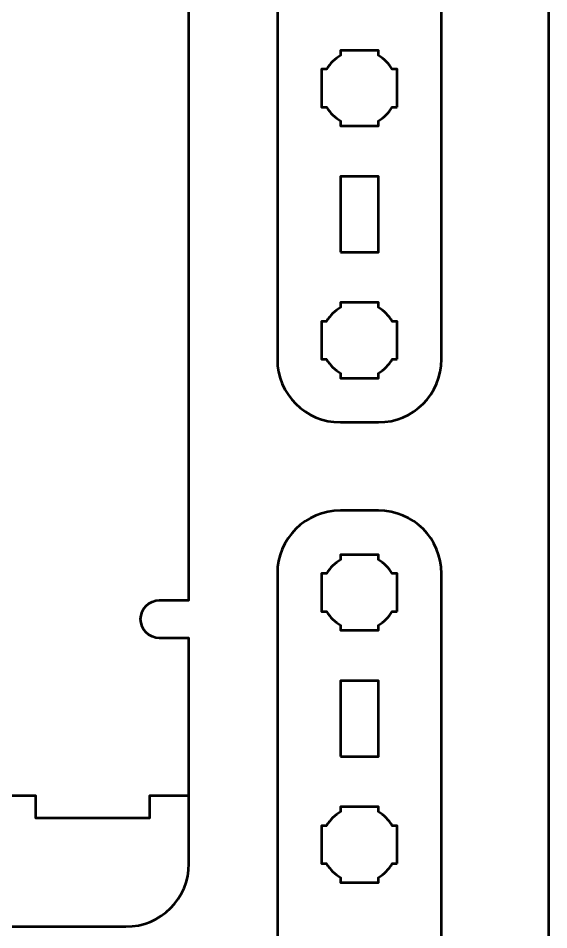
# Model space of a CAD drawing. Header units: centimetres. Extents: x -21 to 0, y -29.7 to 0.
# Drawn here: x -4.2 to 0, y -14.53 to -7.3 of the extents above; entities that cross this region are included whole.
import ezdxf

# ---------------------------------------------------------------- set-up
doc = ezdxf.new("R2010")
doc.units = ezdxf.units.CM
doc.header["$MEASUREMENT"] = 0
doc.layers.add('Layer 1', color=7, linetype='Continuous')

msp = doc.modelspace()

# ---------------------------------------------------------------- linework, layer by layer
at = {"layer": 'Layer 1', "color": 22, "lineweight": 53}
msp.add_open_spline([(-21.00003, -29.19995), (-21.00003, -29.19995), (-21.00003, -0.49992), (-21.00003, -0.49992), (-21.00003, -0.49992), (-21.00003, -0.22295), (-20.77694, 0.00004), (-20.49994, 0.00004), (-20.49994, 0.00004), (-20.49994, 0.00004), (-0.50008, 0.00004), (-0.50008, 0.00004), (-0.50008, 0.00004), (-0.22294, 0.00004), (0.00002, -0.22295), (0.00002, -0.49992), (0.00002, -0.49992), (0.00002, -0.49992), (0.00002, -29.19995), (0.00002, -29.19995), (0.00002, -29.19995), (0.00002, -29.47695), (-0.22294, -29.70004), (-0.50008, -29.70004), (-0.50008, -29.70004), (-0.50008, -29.70004), (-20.49994, -29.70004), (-20.49994, -29.70004), (-20.49994, -29.70004), (-20.77694, -29.70004), (-21.00003, -29.47695), (-21.00003, -29.19995)], degree=3, knots=[0, 0, 0, 0, 0.125, 0.125, 0.125, 0.125, 0.25, 0.25, 0.25, 0.25, 0.375, 0.375, 0.375, 0.375, 0.5, 0.5, 0.5, 0.5, 0.625, 0.625, 0.625, 0.625, 0.75, 0.75, 0.75, 0.75, 0.875, 0.875, 0.875, 0.875, 1, 1, 1, 1], dxfattribs=at)
at = {"layer": 'Layer 1', "color": 114, "lineweight": 53}
for points, knots in [([(-8.15002, -13.99995), (-8.15002, -13.99995), (-8.15002, -12.1), (-8.15002, -12.1), (-8.15002, -12.1), (-8.15002, -12.1), (-7.9125, -12.1), (-7.9125, -12.1), (-7.9125, -12.1), (-7.82967, -12.1), (-7.7625, -12.03283), (-7.7625, -11.95), (-7.7625, -11.95), (-7.7625, -11.86717), (-7.82967, -11.8), (-7.9125, -11.8), (-7.9125, -11.8), (-7.9125, -11.8), (-8.15002, -11.8), (-8.15002, -11.8), (-8.15002, -11.8), (-8.15002, -11.8), (-8.15002, -4.6), (-8.15002, -4.6), (-8.15002, -4.6), (-8.15002, -4.6), (-7.9125, -4.6), (-7.9125, -4.6), (-7.9125, -4.6), (-7.82967, -4.6), (-7.7625, -4.53283), (-7.7625, -4.45), (-7.7625, -4.45), (-7.7625, -4.36717), (-7.82967, -4.3), (-7.9125, -4.3), (-7.9125, -4.3), (-7.9125, -4.3), (-8.15002, -4.3), (-8.15002, -4.3), (-8.15002, -4.3), (-8.15002, -4.3), (-8.15002, -1.70005), (-8.15002, -1.70005), (-8.15002, -1.70005), (-8.15002, -1.42305), (-7.92693, -1.19995), (-7.64993, -1.19995), (-7.64993, -1.19995), (-7.64993, -1.19995), (-3.35007, -1.19995), (-3.35007, -1.19995), (-3.35007, -1.19995), (-3.07293, -1.19995), (-2.84997, -1.42305), (-2.84997, -1.70005), (-2.84997, -1.70005), (-2.84997, -1.70005), (-2.84997, -3.6115), (-2.84997, -3.6115), (-2.84997, -3.6115), (-2.84997, -3.6115), (-3.083, -3.6115), (-3.083, -3.6115), (-3.083, -3.6115), (-3.16583, -3.6115), (-3.233, -3.67867), (-3.233, -3.7615), (-3.233, -3.7615), (-3.233, -3.84433), (-3.16583, -3.9115), (-3.083, -3.9115), (-3.083, -3.9115), (-3.083, -3.9115), (-2.84997, -3.9115), (-2.84997, -3.9115), (-2.84997, -3.9115), (-2.84997, -3.9115), (-2.84997, -11.9115), (-2.84997, -11.9115), (-2.84997, -11.9115), (-2.84997, -11.9115), (-3.083, -11.9115), (-3.083, -11.9115), (-3.083, -11.9115), (-3.16583, -11.9115), (-3.233, -11.97867), (-3.233, -12.0615), (-3.233, -12.0615), (-3.233, -12.14433), (-3.16583, -12.2115), (-3.083, -12.2115), (-3.083, -12.2115), (-3.083, -12.2115), (-2.84997, -12.2115), (-2.84997, -12.2115), (-2.84997, -12.2115), (-2.84997, -12.2115), (-2.84997, -13.99995), (-2.84997, -13.99995), (-2.84997, -13.99995), (-2.84997, -14.27695), (-3.07293, -14.50005), (-3.35007, -14.50005), (-3.35007, -14.50005), (-3.35007, -14.50005), (-7.64993, -14.50005), (-7.64993, -14.50005), (-7.64993, -14.50005), (-7.92693, -14.50005), (-8.15002, -14.27695), (-8.15002, -13.99995)], [0, 0, 0, 0, 0.0357143, 0.0357143, 0.0357143, 0.0357143, 0.0714286, 0.0714286, 0.0714286, 0.0714286, 0.1071429, 0.1071429, 0.1071429, 0.1071429, 0.1428571, 0.1428571, 0.1428571, 0.1428571, 0.1785714, 0.1785714, 0.1785714, 0.1785714, 0.2142857, 0.2142857, 0.2142857, 0.2142857, 0.25, 0.25, 0.25, 0.25, 0.2857143, 0.2857143, 0.2857143, 0.2857143, 0.3214286, 0.3214286, 0.3214286, 0.3214286, 0.3571429, 0.3571429, 0.3571429, 0.3571429, 0.3928571, 0.3928571, 0.3928571, 0.3928571, 0.4285714, 0.4285714, 0.4285714, 0.4285714, 0.4642857, 0.4642857, 0.4642857, 0.4642857, 0.5, 0.5, 0.5, 0.5, 0.5357143, 0.5357143, 0.5357143, 0.5357143, 0.5714286, 0.5714286, 0.5714286, 0.5714286, 0.6071429, 0.6071429, 0.6071429, 0.6071429, 0.6428571, 0.6428571, 0.6428571, 0.6428571, 0.6785714, 0.6785714, 0.6785714, 0.6785714, 0.7142857, 0.7142857, 0.7142857, 0.7142857, 0.75, 0.75, 0.75, 0.75, 0.7857143, 0.7857143, 0.7857143, 0.7857143, 0.8214286, 0.8214286, 0.8214286, 0.8214286, 0.8571429, 0.8571429, 0.8571429, 0.8571429, 0.8928571, 0.8928571, 0.8928571, 0.8928571, 0.9285714, 0.9285714, 0.9285714, 0.9285714, 0.9642857, 0.9642857, 0.9642857, 0.9642857, 1, 1, 1, 1]), ([(-2.15001, -9.99999), (-2.15001, -9.99999), (-2.15001, -1.70009), (-2.15001, -1.70009), (-2.15001, -1.70009), (-2.15001, -1.42309), (-1.92692, -1.19999), (-1.64992, -1.19999), (-1.64992, -1.19999), (-1.64992, -1.19999), (-1.34991, -1.19999), (-1.34991, -1.19999), (-1.34991, -1.19999), (-1.07295, -1.19999), (-0.84999, -1.42309), (-0.84999, -1.70009), (-0.84999, -1.70009), (-0.84999, -1.70009), (-0.84999, -9.99999), (-0.84999, -9.99999), (-0.84999, -9.99999), (-0.84999, -10.27699), (-1.07295, -10.50009), (-1.34991, -10.50009), (-1.34991, -10.50009), (-1.34991, -10.50009), (-1.64992, -10.50009), (-1.64992, -10.50009), (-1.64992, -10.50009), (-1.92692, -10.50009), (-2.15001, -10.27699), (-2.15001, -9.99999)], [0, 0, 0, 0, 0.125, 0.125, 0.125, 0.125, 0.25, 0.25, 0.25, 0.25, 0.375, 0.375, 0.375, 0.375, 0.5, 0.5, 0.5, 0.5, 0.625, 0.625, 0.625, 0.625, 0.75, 0.75, 0.75, 0.75, 0.875, 0.875, 0.875, 0.875, 1, 1, 1, 1]), ([(-2.15001, -19.99999), (-2.15001, -19.99999), (-2.15001, -11.70009), (-2.15001, -11.70009), (-2.15001, -11.70009), (-2.15001, -11.42309), (-1.92692, -11.19999), (-1.64992, -11.19999), (-1.64992, -11.19999), (-1.64992, -11.19999), (-1.34991, -11.19999), (-1.34991, -11.19999), (-1.34991, -11.19999), (-1.07295, -11.19999), (-0.84999, -11.42309), (-0.84999, -11.70009), (-0.84999, -11.70009), (-0.84999, -11.70009), (-0.84999, -19.99999), (-0.84999, -19.99999), (-0.84999, -19.99999), (-0.84999, -20.27699), (-1.07295, -20.50009), (-1.34991, -20.50009), (-1.34991, -20.50009), (-1.34991, -20.50009), (-1.64992, -20.50009), (-1.64992, -20.50009), (-1.64992, -20.50009), (-1.92692, -20.50009), (-2.15001, -20.27699), (-2.15001, -19.99999)], [0, 0, 0, 0, 0.125, 0.125, 0.125, 0.125, 0.25, 0.25, 0.25, 0.25, 0.375, 0.375, 0.375, 0.375, 0.5, 0.5, 0.5, 0.5, 0.625, 0.625, 0.625, 0.625, 0.75, 0.75, 0.75, 0.75, 0.875, 0.875, 0.875, 0.875, 1, 1, 1, 1])]:
    msp.add_open_spline(points, degree=3, knots=knots, dxfattribs=at)
at = {"layer": 'Layer 1', "lineweight": 53}
for points, knots in [([(-1.19998, -8.00006), (-1.19998, -8.00006), (-1.24009, -8.00006), (-1.24009, -8.00006), (-1.24009, -8.00006), (-1.26641, -8.04553), (-1.30444, -8.08356), (-1.34991, -8.10988), (-1.34991, -8.10988), (-1.34991, -8.10988), (-1.34991, -8.14999), (-1.34991, -8.14999), (-1.34991, -8.14999), (-1.34991, -8.14999), (-1.49999, -8.14999), (-1.49999, -8.14999), (-1.49999, -8.14999), (-1.49999, -8.14999), (-1.64992, -8.14999), (-1.64992, -8.14999), (-1.64992, -8.14999), (-1.64992, -8.14999), (-1.64992, -8.10988), (-1.64992, -8.10988), (-1.64992, -8.10988), (-1.69553, -8.08356), (-1.73345, -8.04553), (-1.75977, -8.00006), (-1.75977, -8.00006), (-1.75977, -8.00006), (-1.79999, -8.00006), (-1.79999, -8.00006), (-1.79999, -8.00006), (-1.79999, -8.00006), (-1.79999, -7.84999), (-1.79999, -7.84999), (-1.79999, -7.84999), (-1.79999, -7.84999), (-1.79999, -7.70006), (-1.79999, -7.70006), (-1.79999, -7.70006), (-1.79999, -7.70006), (-1.75977, -7.70006), (-1.75977, -7.70006), (-1.75977, -7.70006), (-1.73345, -7.65458), (-1.69553, -7.61655), (-1.64992, -7.59024), (-1.64992, -7.59024), (-1.64992, -7.59024), (-1.64992, -7.54998), (-1.64992, -7.54998), (-1.64992, -7.54998), (-1.64992, -7.54998), (-1.49999, -7.54998), (-1.49999, -7.54998), (-1.49999, -7.54998), (-1.49999, -7.54998), (-1.34991, -7.54998), (-1.34991, -7.54998), (-1.34991, -7.54998), (-1.34991, -7.54998), (-1.34991, -7.59024), (-1.34991, -7.59024), (-1.34991, -7.59024), (-1.30444, -7.61655), (-1.26641, -7.65458), (-1.24009, -7.70006), (-1.24009, -7.70006), (-1.24009, -7.70006), (-1.19998, -7.70006), (-1.19998, -7.70006), (-1.19998, -7.70006), (-1.19998, -7.70006), (-1.19998, -7.84999), (-1.19998, -7.84999), (-1.19998, -7.84999), (-1.19998, -7.84999), (-1.19998, -8.00006), (-1.19998, -8.00006)], [0, 0, 0, 0, 0.05, 0.05, 0.05, 0.05, 0.1, 0.1, 0.1, 0.1, 0.15, 0.15, 0.15, 0.15, 0.2, 0.2, 0.2, 0.2, 0.25, 0.25, 0.25, 0.25, 0.3, 0.3, 0.3, 0.3, 0.35, 0.35, 0.35, 0.35, 0.4, 0.4, 0.4, 0.4, 0.45, 0.45, 0.45, 0.45, 0.5, 0.5, 0.5, 0.5, 0.55, 0.55, 0.55, 0.55, 0.6, 0.6, 0.6, 0.6, 0.65, 0.65, 0.65, 0.65, 0.7, 0.7, 0.7, 0.7, 0.75, 0.75, 0.75, 0.75, 0.8, 0.8, 0.8, 0.8, 0.85, 0.85, 0.85, 0.85, 0.9, 0.9, 0.9, 0.9, 0.95, 0.95, 0.95, 0.95, 1, 1, 1, 1]), ([(-1.64992, -9.15004), (-1.64992, -9.15004), (-1.64992, -8.55004), (-1.64992, -8.55004), (-1.64992, -8.55004), (-1.64992, -8.55004), (-1.34991, -8.55004), (-1.34991, -8.55004), (-1.34991, -8.55004), (-1.34991, -8.55004), (-1.34991, -9.15004), (-1.34991, -9.15004), (-1.34991, -9.15004), (-1.34991, -9.15004), (-1.64992, -9.15004), (-1.64992, -9.15004)], [0, 0, 0, 0, 0.25, 0.25, 0.25, 0.25, 0.5, 0.5, 0.5, 0.5, 0.75, 0.75, 0.75, 0.75, 1, 1, 1, 1]), ([(-1.19998, -9.99999), (-1.19998, -9.99999), (-1.24009, -9.99999), (-1.24009, -9.99999), (-1.24009, -9.99999), (-1.26641, -10.0456), (-1.30444, -10.08353), (-1.34991, -10.10985), (-1.34991, -10.10985), (-1.34991, -10.10985), (-1.34991, -10.15006), (-1.34991, -10.15006), (-1.34991, -10.15006), (-1.34991, -10.15006), (-1.49999, -10.15006), (-1.49999, -10.15006), (-1.49999, -10.15006), (-1.49999, -10.15006), (-1.64992, -10.15006), (-1.64992, -10.15006), (-1.64992, -10.15006), (-1.64992, -10.15006), (-1.64992, -10.10985), (-1.64992, -10.10985), (-1.64992, -10.10985), (-1.69553, -10.08353), (-1.73345, -10.0456), (-1.75977, -9.99999), (-1.75977, -9.99999), (-1.75977, -9.99999), (-1.79999, -9.99999), (-1.79999, -9.99999), (-1.79999, -9.99999), (-1.79999, -9.99999), (-1.79999, -9.85006), (-1.79999, -9.85006), (-1.79999, -9.85006), (-1.79999, -9.85006), (-1.79999, -9.69999), (-1.79999, -9.69999), (-1.79999, -9.69999), (-1.79999, -9.69999), (-1.75977, -9.69999), (-1.75977, -9.69999), (-1.75977, -9.69999), (-1.73345, -9.65452), (-1.69553, -9.61649), (-1.64992, -9.59017), (-1.64992, -9.59017), (-1.64992, -9.59017), (-1.64992, -9.55006), (-1.64992, -9.55006), (-1.64992, -9.55006), (-1.64992, -9.55006), (-1.49999, -9.55006), (-1.49999, -9.55006), (-1.49999, -9.55006), (-1.49999, -9.55006), (-1.34991, -9.55006), (-1.34991, -9.55006), (-1.34991, -9.55006), (-1.34991, -9.55006), (-1.34991, -9.59017), (-1.34991, -9.59017), (-1.34991, -9.59017), (-1.30444, -9.61649), (-1.26641, -9.65452), (-1.24009, -9.69999), (-1.24009, -9.69999), (-1.24009, -9.69999), (-1.19998, -9.69999), (-1.19998, -9.69999), (-1.19998, -9.69999), (-1.19998, -9.69999), (-1.19998, -9.85006), (-1.19998, -9.85006), (-1.19998, -9.85006), (-1.19998, -9.85006), (-1.19998, -9.99999), (-1.19998, -9.99999)], [0, 0, 0, 0, 0.05, 0.05, 0.05, 0.05, 0.1, 0.1, 0.1, 0.1, 0.15, 0.15, 0.15, 0.15, 0.2, 0.2, 0.2, 0.2, 0.25, 0.25, 0.25, 0.25, 0.3, 0.3, 0.3, 0.3, 0.35, 0.35, 0.35, 0.35, 0.4, 0.4, 0.4, 0.4, 0.45, 0.45, 0.45, 0.45, 0.5, 0.5, 0.5, 0.5, 0.55, 0.55, 0.55, 0.55, 0.6, 0.6, 0.6, 0.6, 0.65, 0.65, 0.65, 0.65, 0.7, 0.7, 0.7, 0.7, 0.75, 0.75, 0.75, 0.75, 0.8, 0.8, 0.8, 0.8, 0.85, 0.85, 0.85, 0.85, 0.9, 0.9, 0.9, 0.9, 0.95, 0.95, 0.95, 0.95, 1, 1, 1, 1]), ([(-1.19998, -12.00009), (-1.19998, -12.00009), (-1.24009, -12.00009), (-1.24009, -12.00009), (-1.24009, -12.00009), (-1.26641, -12.04557), (-1.30444, -12.0836), (-1.34991, -12.10991), (-1.34991, -12.10991), (-1.34991, -12.10991), (-1.34991, -12.15002), (-1.34991, -12.15002), (-1.34991, -12.15002), (-1.34991, -12.15002), (-1.49999, -12.15002), (-1.49999, -12.15002), (-1.49999, -12.15002), (-1.49999, -12.15002), (-1.64992, -12.15002), (-1.64992, -12.15002), (-1.64992, -12.15002), (-1.64992, -12.15002), (-1.64992, -12.10991), (-1.64992, -12.10991), (-1.64992, -12.10991), (-1.69553, -12.0836), (-1.73345, -12.04557), (-1.75977, -12.00009), (-1.75977, -12.00009), (-1.75977, -12.00009), (-1.79999, -12.00009), (-1.79999, -12.00009), (-1.79999, -12.00009), (-1.79999, -12.00009), (-1.79999, -11.85002), (-1.79999, -11.85002), (-1.79999, -11.85002), (-1.79999, -11.85002), (-1.79999, -11.70009), (-1.79999, -11.70009), (-1.79999, -11.70009), (-1.79999, -11.70009), (-1.75977, -11.70009), (-1.75977, -11.70009), (-1.75977, -11.70009), (-1.73345, -11.65448), (-1.69553, -11.61659), (-1.64992, -11.59027), (-1.64992, -11.59027), (-1.64992, -11.59027), (-1.64992, -11.55002), (-1.64992, -11.55002), (-1.64992, -11.55002), (-1.64992, -11.55002), (-1.49999, -11.55002), (-1.49999, -11.55002), (-1.49999, -11.55002), (-1.49999, -11.55002), (-1.34991, -11.55002), (-1.34991, -11.55002), (-1.34991, -11.55002), (-1.34991, -11.55002), (-1.34991, -11.59027), (-1.34991, -11.59027), (-1.34991, -11.59027), (-1.30444, -11.61659), (-1.26641, -11.65448), (-1.24009, -11.70009), (-1.24009, -11.70009), (-1.24009, -11.70009), (-1.19998, -11.70009), (-1.19998, -11.70009), (-1.19998, -11.70009), (-1.19998, -11.70009), (-1.19998, -11.85002), (-1.19998, -11.85002), (-1.19998, -11.85002), (-1.19998, -11.85002), (-1.19998, -12.00009), (-1.19998, -12.00009)], [0, 0, 0, 0, 0.05, 0.05, 0.05, 0.05, 0.1, 0.1, 0.1, 0.1, 0.15, 0.15, 0.15, 0.15, 0.2, 0.2, 0.2, 0.2, 0.25, 0.25, 0.25, 0.25, 0.3, 0.3, 0.3, 0.3, 0.35, 0.35, 0.35, 0.35, 0.4, 0.4, 0.4, 0.4, 0.45, 0.45, 0.45, 0.45, 0.5, 0.5, 0.5, 0.5, 0.55, 0.55, 0.55, 0.55, 0.6, 0.6, 0.6, 0.6, 0.65, 0.65, 0.65, 0.65, 0.7, 0.7, 0.7, 0.7, 0.75, 0.75, 0.75, 0.75, 0.8, 0.8, 0.8, 0.8, 0.85, 0.85, 0.85, 0.85, 0.9, 0.9, 0.9, 0.9, 0.95, 0.95, 0.95, 0.95, 1, 1, 1, 1]), ([(-1.64992, -13.15004), (-1.64992, -13.15004), (-1.64992, -12.55004), (-1.64992, -12.55004), (-1.64992, -12.55004), (-1.64992, -12.55004), (-1.34991, -12.55004), (-1.34991, -12.55004), (-1.34991, -12.55004), (-1.34991, -12.55004), (-1.34991, -13.15004), (-1.34991, -13.15004), (-1.34991, -13.15004), (-1.34991, -13.15004), (-1.64992, -13.15004), (-1.64992, -13.15004)], [0, 0, 0, 0, 0.25, 0.25, 0.25, 0.25, 0.5, 0.5, 0.5, 0.5, 0.75, 0.75, 0.75, 0.75, 1, 1, 1, 1]), ([(-1.19998, -14.00003), (-1.19998, -14.00003), (-1.24009, -14.00003), (-1.24009, -14.00003), (-1.24009, -14.00003), (-1.26641, -14.04564), (-1.30444, -14.08353), (-1.34991, -14.10985), (-1.34991, -14.10985), (-1.34991, -14.10985), (-1.34991, -14.1501), (-1.34991, -14.1501), (-1.34991, -14.1501), (-1.34991, -14.1501), (-1.49999, -14.1501), (-1.49999, -14.1501), (-1.49999, -14.1501), (-1.49999, -14.1501), (-1.64992, -14.1501), (-1.64992, -14.1501), (-1.64992, -14.1501), (-1.64992, -14.1501), (-1.64992, -14.10985), (-1.64992, -14.10985), (-1.64992, -14.10985), (-1.69553, -14.08353), (-1.73345, -14.04564), (-1.75977, -14.00003), (-1.75977, -14.00003), (-1.75977, -14.00003), (-1.79999, -14.00003), (-1.79999, -14.00003), (-1.79999, -14.00003), (-1.79999, -14.00003), (-1.79999, -13.8501), (-1.79999, -13.8501), (-1.79999, -13.8501), (-1.79999, -13.8501), (-1.79999, -13.70002), (-1.79999, -13.70002), (-1.79999, -13.70002), (-1.79999, -13.70002), (-1.75977, -13.70002), (-1.75977, -13.70002), (-1.75977, -13.70002), (-1.73345, -13.65455), (-1.69553, -13.61652), (-1.64992, -13.5902), (-1.64992, -13.5902), (-1.64992, -13.5902), (-1.64992, -13.55009), (-1.64992, -13.55009), (-1.64992, -13.55009), (-1.64992, -13.55009), (-1.49999, -13.55009), (-1.49999, -13.55009), (-1.49999, -13.55009), (-1.49999, -13.55009), (-1.34991, -13.55009), (-1.34991, -13.55009), (-1.34991, -13.55009), (-1.34991, -13.55009), (-1.34991, -13.5902), (-1.34991, -13.5902), (-1.34991, -13.5902), (-1.30444, -13.61652), (-1.26641, -13.65455), (-1.24009, -13.70002), (-1.24009, -13.70002), (-1.24009, -13.70002), (-1.19998, -13.70002), (-1.19998, -13.70002), (-1.19998, -13.70002), (-1.19998, -13.70002), (-1.19998, -13.8501), (-1.19998, -13.8501), (-1.19998, -13.8501), (-1.19998, -13.8501), (-1.19998, -14.00003), (-1.19998, -14.00003)], [0, 0, 0, 0, 0.05, 0.05, 0.05, 0.05, 0.1, 0.1, 0.1, 0.1, 0.15, 0.15, 0.15, 0.15, 0.2, 0.2, 0.2, 0.2, 0.25, 0.25, 0.25, 0.25, 0.3, 0.3, 0.3, 0.3, 0.35, 0.35, 0.35, 0.35, 0.4, 0.4, 0.4, 0.4, 0.45, 0.45, 0.45, 0.45, 0.5, 0.5, 0.5, 0.5, 0.55, 0.55, 0.55, 0.55, 0.6, 0.6, 0.6, 0.6, 0.65, 0.65, 0.65, 0.65, 0.7, 0.7, 0.7, 0.7, 0.75, 0.75, 0.75, 0.75, 0.8, 0.8, 0.8, 0.8, 0.85, 0.85, 0.85, 0.85, 0.9, 0.9, 0.9, 0.9, 0.95, 0.95, 0.95, 0.95, 1, 1, 1, 1])]:
    msp.add_open_spline(points, degree=3, knots=knots, dxfattribs=at)
at = {"layer": 'Layer 1', "color": 30, "lineweight": 53}
msp.add_open_spline([(-2.84997, -13.4615), (-2.89065, -13.4615), (-2.99071, -13.4615), (-3.1632, -13.4615), (-3.1632, -13.4615), (-3.1632, -13.4615), (-3.1632, -13.6393), (-3.1632, -13.6393), (-3.1632, -13.6393), (-3.1632, -13.6393), (-4.06236, -13.6393), (-4.06236, -13.6393), (-4.06236, -13.6393), (-4.06236, -13.6393), (-4.06236, -13.4615), (-4.06236, -13.4615), (-4.06236, -13.4615), (-4.65491, -13.4615), (-5.3802, -13.4615), (-6.05626, -13.4615), (-6.05626, -13.4615), (-6.05626, -13.4615), (-6.05626, -14.0965), (-6.05626, -14.0965), (-6.05626, -14.0965), (-6.05626, -14.0965), (-7.22212, -14.0965), (-7.22212, -14.0965), (-7.22212, -14.0965), (-7.22212, -14.0965), (-7.22212, -13.4615), (-7.22212, -13.4615), (-7.22212, -13.4615), (-7.7246, -13.4615), (-8.07069, -13.4615), (-8.15002, -13.4615)], degree=3, knots=[0, 0, 0, 0, 0.1111111, 0.1111111, 0.1111111, 0.1111111, 0.2222222, 0.2222222, 0.2222222, 0.2222222, 0.3333333, 0.3333333, 0.3333333, 0.3333333, 0.4444444, 0.4444444, 0.4444444, 0.4444444, 0.5555556, 0.5555556, 0.5555556, 0.5555556, 0.6666667, 0.6666667, 0.6666667, 0.6666667, 0.7777778, 0.7777778, 0.7777778, 0.7777778, 0.8888889, 0.8888889, 0.8888889, 0.8888889, 1, 1, 1, 1], dxfattribs=at)

doc.saveas('drawing.dxf')
